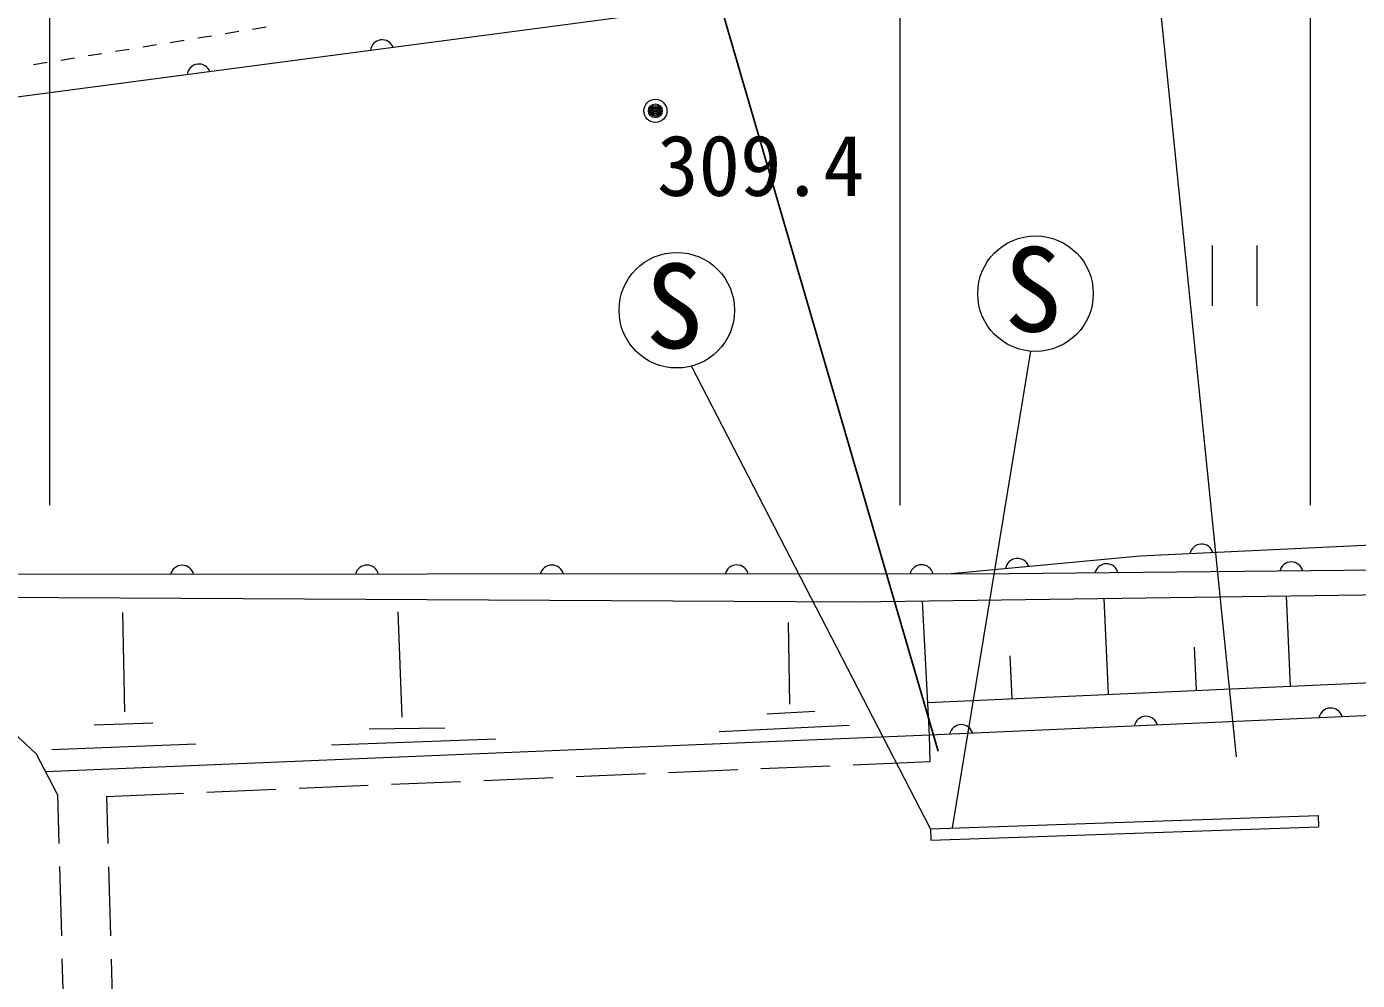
# Model space of a CAD drawing. Units: millimetres, scale not verified. Extents: x 40000 to 680000, y 20000 to 380000.
# Drawn here: x 244540 to 273334, y 291702 to 312339 of the extents above; entities that cross this region are included whole.
import ezdxf
from ezdxf.enums import TextEntityAlignment as Align

# ---------------------------------------------------------------- set-up
doc = ezdxf.new("R2010")
doc.units = ezdxf.units.MM
doc.header["$LTSCALE"] = 1000
doc.header["$PDMODE"] = 32
doc.header["$PDSIZE"] = 500
for name, color, linetype, lineweight in [('M-BGD', 7, 'Continuous', 13), ('M-STR-HTXT', 7, 'Continuous', 13), ('M-STR-STRC', 7, 'Continuous', 13)]:
    doc.layers.add(name, color=color, linetype=linetype, lineweight=lineweight)
doc.styles.add('ＭＳ ゴシック', font='')
doc.styles.get('ＭＳ ゴシック').set_extended_font_data('MS Gothic')

msp = doc.modelspace()

# ---------------------------------------------------------------- linework, layer by layer
at = {"layer": 'M-BGD'}
for p, q in [((268767, 315753), (270711, 296537)), ((248242, 312094), (248538, 312142)), ((248834, 312190), (249130, 312238)), ((249426, 312286), (249722, 312333)), ((246465, 311808), (246761, 311855)), ((247057, 311903), (247353, 311951)), ((247649, 311999), (247945, 312047)), ((244688, 311521), (244984, 311568)), ((245280, 311616), (245576, 311664)), ((245872, 311712), (246168, 311760)), ((270192, 307600), (270192, 306300)), ((271167, 306300), (271167, 307600)), ((266259, 305317), (264566, 294999)), ((264097, 294983), (258924, 304994)), ((244754, 296599), (240594, 300481)), ((262501, 299891), (290522, 300280)), ((264037, 297717), (317946, 300137)), ((241103, 300006), (262501, 299891)), ((264075, 297006), (263922, 299910)), ((267949, 297893), (267856, 299965)), ((271890, 298070), (271802, 300020)), ((246662, 297514), (246624, 299663)), ((252664, 297394), (252577, 299674)), ((320705, 299548), (264075, 297006)), ((261053, 297677), (261021, 299446)), ((269852, 297978), (269810, 298911)), ((265864, 297799), (265822, 298725)), ((260554, 297470), (261596, 297525)), ((246000, 297232), (247270, 297275)), ((251948, 297145), (253586, 297166)), ((259523, 297090), (262334, 297221)), ((264075, 297006), (244953, 296214)), ((251134, 296797), (254693, 296928)), ((264090, 296438), (264075, 297006)), ((245206, 295722), (244754, 296599)), ((245088, 296700), (248203, 296819)), ((260426, 296283), (261924, 296347)), ((262424, 296368), (264090, 296438)), ((252433, 295945), (253931, 296008)), ((254431, 296029), (255930, 296093)), ((256429, 296114), (257928, 296178)), ((258427, 296199), (259926, 296262)), ((245206, 295722), (245235, 294666)), ((246271, 295684), (247937, 295755)), ((248436, 295776), (249935, 295839)), ((250435, 295860), (251933, 295924)), ((246271, 295684), (246299, 294662)), ((264097, 294983), (272484, 295271)), ((272484, 295271), (272493, 295021)), ((264097, 294983), (264105, 294733)), ((264105, 294733), (272493, 295021)), ((245249, 294166), (245291, 292666)), ((246313, 294162), (246354, 292663)), ((245305, 292167), (245346, 290667)), ((246368, 292163), (246410, 290663))]:
    msp.add_line(p, q, dxfattribs=at)
for points in [[(319412, 302407), (315509, 307498), (312797, 309904), (308381, 312583), (306287, 313390), (302170, 313637), (285441, 315753), (276020, 315902), (257507, 312553), (244168, 310788), (240370, 310340), (235016, 310698), (230141, 311805)], [(311590, 302061), (291851, 301735), (290415, 300742), (265808, 300495), (240594, 300481)], [(290415, 300742), (278189, 301333), (268636, 300881), (264462, 300494)]]:
    msp.add_lwpolyline(points, dxfattribs=at)
for centre, radius in [((258144, 310516), 150), ((258144, 310516), 120), ((258144, 310516), 90), ((258144, 310516), 60), ((258144, 310516), 30), ((258144, 310516), 20), ((266369, 306562), 1250), ((258608, 306203), 1250)]:
    msp.add_circle(centre, radius, dxfattribs=at)
for centre, start, end in [((252232, 311798), 20.2161, 174.8553), ((248267, 311274), 20.2161, 174.8553), ((269961, 300887), 15.3887, 170.0279), ((247904, 300429), 12.7136, 167.3528), ((251904, 300431), 12.7136, 167.3528), ((255904, 300433), 12.7136, 167.3528), ((259904, 300436), 12.7136, 167.3528), ((263904, 300438), 12.7136, 167.3528), ((265977, 300578), 17.9677, 172.607), ((267904, 300460), 13.2555, 167.8947), ((271904, 300500), 13.2555, 167.8947), ((272755, 297339), 15.2502, 169.8894), ((264763, 296980), 15.2502, 169.8894), ((268759, 297160), 15.2502, 169.8894)]:
    msp.add_arc(centre, 256, start, end, dxfattribs=at)
msp.add_point((258144, 310516), dxfattribs=at)
at = {"layer": 'M-STR-HTXT'}
for p, q in [((245036, 331385), (245036, 301988)), ((263430, 331385), (263430, 301988)), ((272312, 331385), (272312, 301988))]:
    msp.add_line(p, q, dxfattribs=at)
at = {"layer": 'M-STR-STRC', "lineweight": 25}
msp.add_line((258673, 315823), (264266, 296658), dxfattribs=at)

# ---------------------------------------------------------------- texts
at = {"layer": 'M-BGD', "style": 'ＭＳ ゴシック'}
for s, height, p in [('309.4', 1320, (258180, 308280)), ('S', 1833, (265691, 305189)), ('S', 1833, (257929, 304830))]:
    msp.add_text(s, height=height, dxfattribs=at).set_placement(p, align=Align.BOTTOM_LEFT)

doc.saveas('drawing.dxf')
